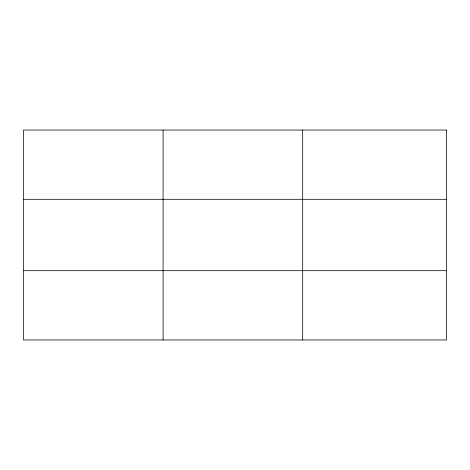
<?xml version="1.0" encoding="UTF-8"?>
<svg xmlns="http://www.w3.org/2000/svg" width="470" height="470" viewBox="0 0 470 470"><rect width="100%" height="100%" fill="white"/><g stroke="black" fill="none" stroke-linecap="round" stroke-linejoin="round"><path stroke-width="0.7" d="M163.09 130.031L163.09 339.969M302.68 130.031L302.68 339.969M23.5 199.309L446.5 199.309M23.5 270.691L446.5 270.691M446.5 130.031L446.5 339.969L23.5 339.969L23.5 130.031L446.5 130.031"/></g></svg>
